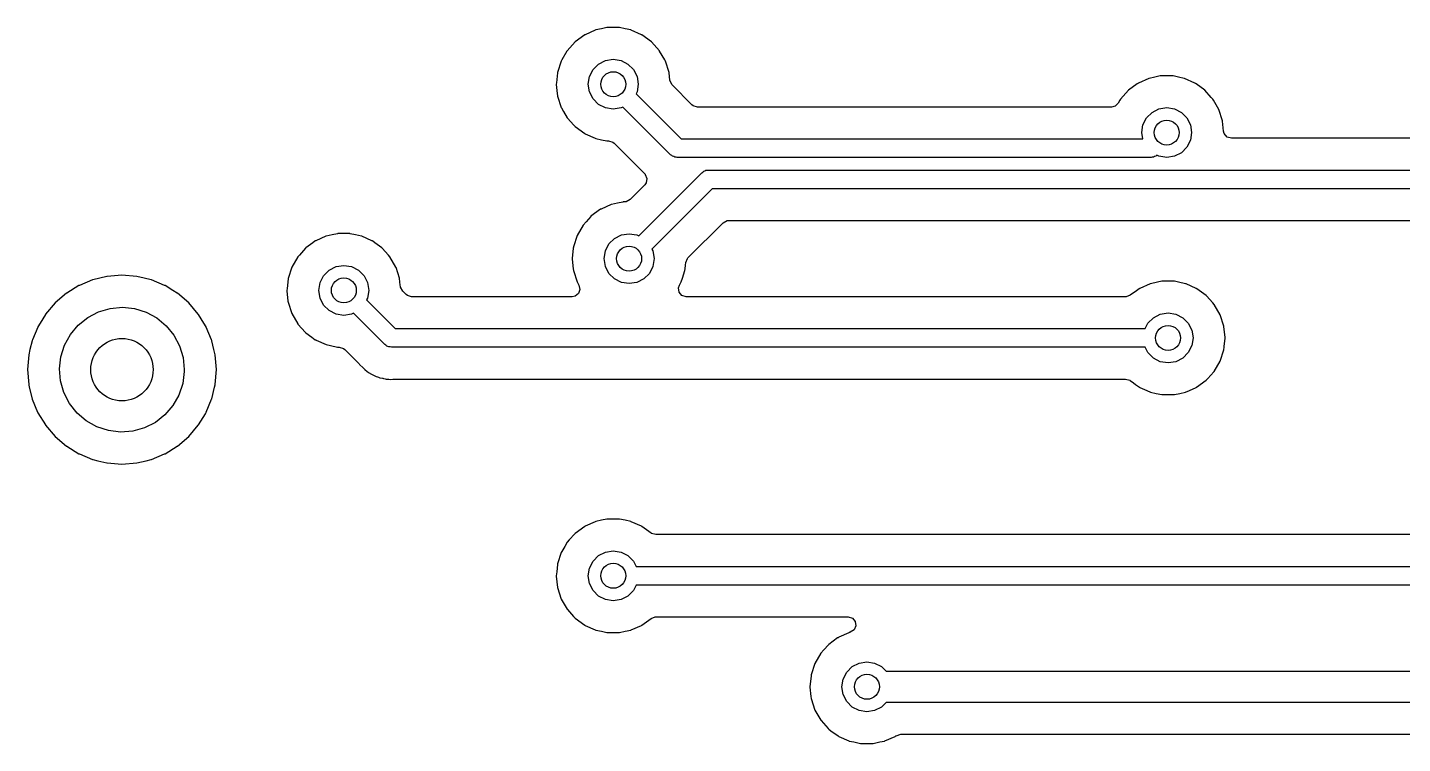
# Model space of a CAD drawing. Extents: x 51 to 243, y -135 to -54.
# Drawn here: x 88.15 to 110.18, y -104.29 to -92.82 of the extents above; entities that cross this region are included whole.
import ezdxf

# ---------------------------------------------------------------- set-up
doc = ezdxf.new("R2010")
doc.units = 0
doc.layers.add('BLACK', color=7, linetype='CONTINUOUS')

msp = doc.modelspace()

# ---------------------------------------------------------------- linework, layer by layer
at = {"layer": 'BLACK', "linetype": 'CONTINUOUS'}
for p, q in [((97.0792, -92.9349), (96.9247, -93.0471)), ((97.0853, -92.9322), (97.0792, -92.9349)), ((97.2477, -92.8599), (97.0853, -92.9322)), ((97.0853, -92.9322), (97.0853, -92.9322)), ((97.2537, -92.8572), (97.2477, -92.8599)), ((97.2477, -92.8599), (97.2477, -92.8599)), ((97.3471, -92.8374), (97.2537, -92.8572)), ((97.4341, -92.8189), (97.3471, -92.8374)), ((97.4405, -92.8175), (97.4341, -92.8189)), ((97.4341, -92.8189), (97.4341, -92.8189)), ((97.6315, -92.8175), (97.4405, -92.8175)), ((97.6379, -92.8189), (97.6315, -92.8175)), ((97.7249, -92.8374), (97.6379, -92.8189)), ((97.6379, -92.8189), (97.6379, -92.8189)), ((97.8183, -92.8572), (97.7249, -92.8374)), ((97.8243, -92.8599), (97.8183, -92.8572)), ((97.9867, -92.9322), (97.8243, -92.8599)), ((97.8243, -92.8599), (97.8243, -92.8599)), ((97.9928, -92.9349), (97.9867, -92.9322)), ((97.9867, -92.9322), (97.9867, -92.9322)), ((98.1473, -93.0471), (97.9928, -92.9349)), ((96.7937, -93.1948), (96.712, -93.3361)), ((96.797, -93.1891), (96.7937, -93.1948)), ((96.9247, -93.0471), (96.797, -93.1891)), ((98.275, -93.1891), (98.1473, -93.0471)), ((98.2783, -93.1948), (98.275, -93.1891)), ((98.36, -93.3361), (98.2783, -93.1948)), ((96.7015, -93.3544), (96.6425, -93.5361)), ((96.712, -93.3361), (96.7015, -93.3544)), ((97.2124, -93.4909), (97.3009, -93.4024)), ((97.3009, -93.4024), (97.4124, -93.3456)), ((97.4124, -93.3456), (97.536, -93.326)), ((97.536, -93.326), (97.6596, -93.3456)), ((97.6596, -93.3456), (97.7711, -93.4024)), ((97.7711, -93.4024), (97.8596, -93.4909)), ((98.3705, -93.3544), (98.36, -93.3361)), ((98.4295, -93.5361), (98.3705, -93.3544)), ((96.6418, -93.5426), (96.6246, -93.7062)), ((96.6425, -93.5361), (96.6418, -93.5426)), ((96.6418, -93.5426), (96.6418, -93.5426)), ((97.136, -93.726), (97.1556, -93.6024)), ((97.1556, -93.6024), (97.2124, -93.4909)), ((97.8596, -93.4909), (97.9164, -93.6024)), ((97.9164, -93.6024), (97.936, -93.726)), ((98.4302, -93.5426), (98.4295, -93.5361)), ((98.4428, -93.6618), (98.4302, -93.5426)), ((98.4302, -93.5426), (98.4302, -93.5426)), ((106.116, -93.6344), (105.953, -93.7067)), ((106.122, -93.6317), (106.116, -93.6344)), ((106.116, -93.6344), (106.116, -93.6344)), ((106.215, -93.6119), (106.122, -93.6317)), ((106.302, -93.5934), (106.215, -93.6119)), ((106.309, -93.592), (106.302, -93.5934)), ((106.302, -93.5934), (106.302, -93.5934)), ((106.5, -93.592), (106.309, -93.592)), ((106.506, -93.5934), (106.5, -93.592)), ((106.593, -93.6119), (106.506, -93.5934)), ((106.506, -93.5934), (106.506, -93.5934)), ((106.686, -93.6317), (106.593, -93.6119)), ((106.692, -93.6344), (106.686, -93.6317)), ((106.855, -93.7067), (106.692, -93.6344)), ((106.692, -93.6344), (106.692, -93.6344)), ((96.6246, -93.7062), (96.6225, -93.726)), ((96.6225, -93.726), (96.6232, -93.7326)), ((96.6232, -93.7326), (96.6331, -93.8265)), ((96.6331, -93.8265), (96.6425, -93.9159)), ((97.1556, -93.8496), (97.136, -93.726)), ((97.2124, -93.9611), (97.1556, -93.8496)), ((97.9164, -93.8496), (97.9013, -93.8792)), ((97.936, -93.726), (97.9164, -93.8496)), ((98.4449, -93.6754), (98.4428, -93.6618)), ((98.479, -93.7377), (98.4449, -93.6754)), ((98.7963, -94.0551), (98.479, -93.7377)), ((105.793, -93.8216), (105.665, -93.9636)), ((105.933, -93.7194), (105.793, -93.8216)), ((105.942, -93.7133), (105.933, -93.7194)), ((105.947, -93.7094), (105.942, -93.7133)), ((105.942, -93.7133), (105.942, -93.7133)), ((105.953, -93.7067), (105.947, -93.7094)), ((105.953, -93.7067), (105.953, -93.7067)), ((106.861, -93.7094), (106.855, -93.7067)), ((106.855, -93.7067), (106.855, -93.7067)), ((106.866, -93.7133), (106.861, -93.7094)), ((106.875, -93.7194), (106.866, -93.7133)), ((106.866, -93.7133), (106.866, -93.7133)), ((107.015, -93.8216), (106.875, -93.7194)), ((107.119, -93.9372), (107.015, -93.8216)), ((96.6425, -93.9159), (96.7015, -94.0976)), ((97.3009, -94.0496), (97.2124, -93.9611)), ((97.4124, -94.1064), (97.3009, -94.0496)), ((97.9013, -93.8792), (98.6226, -94.6005)), ((98.8173, -94.072), (98.7963, -94.0551)), ((98.8854, -94.092), (98.8173, -94.072)), ((105.576, -94.078), (105.518, -94.092)), ((105.627, -94.029), (105.576, -94.078)), ((105.654, -93.983), (105.627, -94.029)), ((105.665, -93.9636), (105.654, -93.983)), ((107.143, -93.9636), (107.119, -93.9372)), ((107.154, -93.983), (107.143, -93.9636)), ((107.217, -94.0913), (107.154, -93.983)), ((96.7015, -94.0976), (96.7048, -94.1033)), ((96.7048, -94.1033), (96.7048, -94.1033)), ((96.7048, -94.1033), (96.7387, -94.162)), ((96.7387, -94.162), (96.797, -94.2629)), ((96.797, -94.2629), (96.8014, -94.2679)), ((96.8014, -94.2679), (96.8014, -94.2679)), ((96.8014, -94.2679), (96.9022, -94.3798)), ((97.536, -94.126), (97.4124, -94.1064)), ((97.6596, -94.1064), (97.536, -94.126)), ((97.6892, -94.0913), (97.6596, -94.1064)), ((98.4544, -94.8566), (97.6892, -94.0913)), ((105.518, -94.092), (98.8854, -94.092)), ((106.024, -94.3769), (106.08, -94.2654)), ((106.08, -94.2654), (106.169, -94.1769)), ((106.169, -94.1769), (106.28, -94.1201)), ((106.28, -94.1201), (106.404, -94.1005)), ((106.404, -94.1005), (106.528, -94.1201)), ((106.528, -94.1201), (106.639, -94.1769)), ((106.639, -94.1769), (106.728, -94.2654)), ((106.728, -94.2654), (106.784, -94.3769)), ((107.239, -94.1289), (107.217, -94.0913)), ((107.298, -94.3106), (107.239, -94.1289)), ((96.9022, -94.3798), (96.9247, -94.4049)), ((96.9247, -94.4049), (97.0792, -94.5171)), ((97.0792, -94.5171), (97.0853, -94.5198)), ((97.0853, -94.5198), (97.0853, -94.5198)), ((97.0853, -94.5198), (97.2477, -94.5921)), ((106.004, -94.5005), (106.024, -94.3769)), ((106.02, -94.6005), (106.004, -94.5005)), ((106.784, -94.3769), (106.804, -94.5005)), ((106.804, -94.5005), (106.784, -94.6241)), ((107.298, -94.3171), (107.298, -94.3106)), ((107.315, -94.4787), (107.298, -94.3171)), ((107.298, -94.3171), (107.298, -94.3171)), ((107.326, -94.5178), (107.315, -94.4787)), ((107.372, -94.5715), (107.326, -94.5178)), ((97.2477, -94.5921), (97.2537, -94.5948)), ((97.2537, -94.5948), (97.3471, -94.6146)), ((97.3471, -94.6146), (97.4341, -94.6331)), ((97.4341, -94.6331), (97.4341, -94.6331)), ((97.4341, -94.6331), (97.4405, -94.6345)), ((97.4405, -94.6345), (97.461, -94.6345)), ((97.461, -94.6345), (97.5292, -94.6545)), ((97.5292, -94.6545), (97.5501, -94.6714)), ((97.5501, -94.6714), (98.0368, -95.1581)), ((98.6226, -94.6005), (106.02, -94.6005)), ((106.728, -94.7356), (106.639, -94.8241)), ((106.784, -94.6241), (106.728, -94.7356)), ((107.441, -94.5915), (107.372, -94.5715)), ((172.802, -94.5915), (107.441, -94.5915)), ((98.4715, -94.8664), (98.4544, -94.8566)), ((98.4855, -94.8804), (98.4715, -94.8664)), ((98.5046, -94.8855), (98.4855, -94.8804)), ((98.5217, -94.8954), (98.5046, -94.8855)), ((98.5414, -94.8954), (98.5217, -94.8954)), ((98.5605, -94.9005), (98.5414, -94.8954)), ((106.154, -94.9005), (98.5605, -94.9005)), ((106.173, -94.8954), (106.154, -94.9005)), ((106.193, -94.8954), (106.173, -94.8954)), ((106.21, -94.8855), (106.193, -94.8954)), ((106.229, -94.8804), (106.21, -94.8855)), ((106.243, -94.8664), (106.229, -94.8804)), ((106.247, -94.864), (106.243, -94.8664)), ((106.28, -94.8809), (106.247, -94.864)), ((106.404, -94.9005), (106.28, -94.8809)), ((106.528, -94.8809), (106.404, -94.9005)), ((106.639, -94.8241), (106.528, -94.8809)), ((97.9432, -96.1547), (98.9539, -95.1439)), ((98.0368, -95.1581), (98.0448, -95.1669)), ((98.0448, -95.1669), (98.0486, -95.1729)), ((98.0486, -95.1729), (98.0754, -95.2352)), ((98.9539, -95.1439), (98.971, -95.1341)), ((98.971, -95.1341), (98.985, -95.1201)), ((98.985, -95.1201), (99.0041, -95.115)), ((99.0041, -95.115), (99.0212, -95.1051)), ((99.0212, -95.1051), (99.0409, -95.1051)), ((99.0409, -95.1051), (99.06, -95.1)), ((99.06, -95.1), (173.115, -95.1)), ((98.0394, -95.3394), (97.9152, -95.4636)), ((98.0637, -95.3052), (98.0394, -95.3394)), ((98.0754, -95.2352), (98.0637, -95.3052)), ((99.1221, -95.4), (98.1553, -96.3668)), ((173.115, -95.4), (99.1221, -95.4)), ((97.6881, -95.6129), (97.6011, -95.6314)), ((97.6945, -95.6115), (97.6881, -95.6129)), ((97.6881, -95.6129), (97.6881, -95.6129)), ((97.715, -95.6115), (97.6945, -95.6115)), ((97.7418, -95.6086), (97.715, -95.6115)), ((97.8041, -95.5746), (97.7418, -95.6086)), ((97.9152, -95.4636), (97.8041, -95.5746)), ((97.1743, -95.846), (97.1001, -95.9285)), ((97.1787, -95.8411), (97.1743, -95.846)), ((97.1743, -95.846), (97.1743, -95.846)), ((97.3332, -95.7289), (97.1787, -95.8411)), ((97.3393, -95.7262), (97.3332, -95.7289)), ((97.5017, -95.6539), (97.3393, -95.7262)), ((97.3393, -95.7262), (97.3393, -95.7262)), ((97.5077, -95.6512), (97.5017, -95.6539)), ((97.5017, -95.6539), (97.5017, -95.6539)), ((97.6011, -95.6314), (97.5077, -95.6512)), ((97.051, -95.9831), (96.9555, -96.1484)), ((97.1001, -95.9285), (97.051, -95.9831)), ((98.733, -96.5083), (99.2959, -95.9454)), ((99.2959, -95.9454), (99.3582, -95.9114)), ((99.3582, -95.9114), (99.3849, -95.9085)), ((99.3849, -95.9085), (171.707, -95.9085)), ((92.7212, -96.266), (92.6067, -96.3491)), ((92.7559, -96.2408), (92.7212, -96.266)), ((92.7612, -96.2369), (92.7559, -96.2408)), ((92.7559, -96.2408), (92.7559, -96.2408)), ((92.7673, -96.2342), (92.7612, -96.2369)), ((92.9297, -96.1619), (92.7673, -96.2342)), ((92.7673, -96.2342), (92.7673, -96.2342)), ((92.9357, -96.1592), (92.9297, -96.1619)), ((92.9297, -96.1619), (92.9297, -96.1619)), ((93.0291, -96.1394), (92.9357, -96.1592)), ((93.1161, -96.1209), (93.0291, -96.1394)), ((93.1225, -96.1195), (93.1161, -96.1209)), ((93.1161, -96.1209), (93.1161, -96.1209)), ((93.3135, -96.1195), (93.1225, -96.1195)), ((93.3199, -96.1209), (93.3135, -96.1195)), ((93.4069, -96.1394), (93.3199, -96.1209)), ((93.3199, -96.1209), (93.3199, -96.1209)), ((93.5003, -96.1592), (93.4069, -96.1394)), ((93.5063, -96.1619), (93.5003, -96.1592)), ((93.6687, -96.2342), (93.5063, -96.1619)), ((93.5063, -96.1619), (93.5063, -96.1619)), ((93.6748, -96.2369), (93.6687, -96.2342)), ((93.6687, -96.2342), (93.6687, -96.2342)), ((93.6801, -96.2408), (93.6748, -96.2369)), ((93.7148, -96.266), (93.6801, -96.2408)), ((93.6801, -96.2408), (93.6801, -96.2408)), ((93.8293, -96.3491), (93.7148, -96.266)), ((96.9555, -96.1484), (96.8965, -96.3301)), ((97.4096, -96.3964), (97.4664, -96.2849)), ((97.4664, -96.2849), (97.5549, -96.1964)), ((97.5549, -96.1964), (97.6664, -96.1396)), ((97.6664, -96.1396), (97.79, -96.12)), ((97.79, -96.12), (97.9136, -96.1396)), ((97.9136, -96.1396), (97.9432, -96.1547)), ((92.479, -96.4911), (92.3835, -96.6564)), ((92.5049, -96.4622), (92.479, -96.4911)), ((92.6023, -96.354), (92.5049, -96.4622)), ((92.6067, -96.3491), (92.6023, -96.354)), ((92.6023, -96.354), (92.6023, -96.354)), ((93.8337, -96.354), (93.8293, -96.3491)), ((93.9311, -96.4622), (93.8337, -96.354)), ((93.8337, -96.354), (93.8337, -96.354)), ((93.957, -96.4911), (93.9311, -96.4622)), ((94.0525, -96.6564), (93.957, -96.4911)), ((96.8939, -96.354), (96.8765, -96.52)), ((96.8958, -96.3366), (96.8939, -96.354)), ((96.8965, -96.3301), (96.8958, -96.3366)), ((96.8958, -96.3366), (96.8958, -96.3366)), ((97.39, -96.52), (97.4096, -96.3964)), ((98.1553, -96.3668), (98.1704, -96.3964)), ((98.1704, -96.3964), (98.19, -96.52)), ((98.7238, -96.5186), (98.733, -96.5083)), ((92.3835, -96.6564), (92.3245, -96.8381)), ((92.8944, -96.7929), (92.9829, -96.7044)), ((92.9829, -96.7044), (93.0944, -96.6476)), ((93.0944, -96.6476), (93.218, -96.628)), ((93.218, -96.628), (93.3416, -96.6476)), ((93.3416, -96.6476), (93.4531, -96.7044)), ((93.4531, -96.7044), (93.5416, -96.7929)), ((94.0546, -96.6627), (94.0525, -96.6564)), ((94.1089, -96.83), (94.0546, -96.6627)), ((96.8765, -96.52), (96.8772, -96.5266)), ((96.8772, -96.5266), (96.8939, -96.6855)), ((96.8939, -96.6855), (96.8965, -96.7099)), ((96.8965, -96.7099), (96.9555, -96.8916)), ((97.4096, -96.6436), (97.39, -96.52)), ((97.4664, -96.7551), (97.4096, -96.6436)), ((98.1704, -96.6436), (98.1136, -96.7551)), ((98.19, -96.52), (98.1704, -96.6436)), ((98.6445, -96.83), (98.6835, -96.7099)), ((98.6835, -96.7099), (98.6861, -96.6855)), ((98.6861, -96.6855), (98.6926, -96.6235)), ((98.6926, -96.6235), (98.6968, -96.5842)), ((98.6968, -96.5842), (98.7238, -96.5186)), ((88.975, -96.9498), (88.9708, -96.9523)), ((88.9796, -96.9479), (88.975, -96.9498)), ((89.1898, -96.8608), (88.9796, -96.9479)), ((88.9796, -96.9479), (88.9796, -96.9479)), ((89.1944, -96.8589), (89.1898, -96.8608)), ((89.1898, -96.8608), (89.1898, -96.8608)), ((89.3073, -96.8318), (89.1944, -96.8589)), ((89.4205, -96.8046), (89.3073, -96.8318)), ((89.4253, -96.8035), (89.4205, -96.8046)), ((89.4205, -96.8046), (89.4205, -96.8046)), ((89.662, -96.7848), (89.4253, -96.8035)), ((89.8987, -96.8035), (89.662, -96.7848)), ((89.9035, -96.8046), (89.8987, -96.8035)), ((90.0167, -96.8318), (89.9035, -96.8046)), ((89.9035, -96.8046), (89.9035, -96.8046)), ((90.1296, -96.8589), (90.0167, -96.8318)), ((90.1342, -96.8608), (90.1296, -96.8589)), ((90.3444, -96.9479), (90.1342, -96.8608)), ((90.1342, -96.8608), (90.1342, -96.8608)), ((90.349, -96.9498), (90.3444, -96.9479)), ((90.3444, -96.9479), (90.3444, -96.9479)), ((90.3532, -96.9523), (90.349, -96.9498)), ((92.3238, -96.8446), (92.3078, -96.9962)), ((92.3245, -96.8381), (92.3238, -96.8446)), ((92.3238, -96.8446), (92.3238, -96.8446)), ((92.818, -97.028), (92.8376, -96.9044)), ((92.8376, -96.9044), (92.8944, -96.7929)), ((93.5416, -96.7929), (93.5984, -96.9044)), ((93.5984, -96.9044), (93.618, -97.028)), ((94.1115, -96.8381), (94.1089, -96.83)), ((94.1228, -96.9449), (94.1115, -96.8381)), ((94.1248, -96.9638), (94.1228, -96.9449)), ((96.9555, -96.8916), (96.9849, -96.9425)), ((96.9849, -96.9425), (97.0016, -97.0115)), ((97.5549, -96.8436), (97.4664, -96.7551)), ((97.6664, -96.9004), (97.5549, -96.8436)), ((97.79, -96.92), (97.6664, -96.9004)), ((97.9136, -96.9004), (97.79, -96.92)), ((98.0251, -96.8436), (97.9136, -96.9004)), ((98.1136, -96.7551), (98.0251, -96.8436)), ((98.5795, -96.9876), (98.5951, -96.9425)), ((98.5951, -96.9425), (98.6245, -96.8916)), ((98.6245, -96.8916), (98.6445, -96.83)), ((106.138, -96.9239), (105.975, -96.9962)), ((106.144, -96.9212), (106.138, -96.9239)), ((106.138, -96.9239), (106.138, -96.9239)), ((106.256, -96.8973), (106.144, -96.9212)), ((106.324, -96.8829), (106.256, -96.8973)), ((106.331, -96.8815), (106.324, -96.8829)), ((106.324, -96.8829), (106.324, -96.8829)), ((106.521, -96.8815), (106.331, -96.8815)), ((106.528, -96.8829), (106.521, -96.8815)), ((106.596, -96.8973), (106.528, -96.8829)), ((106.528, -96.8829), (106.528, -96.8829)), ((106.708, -96.9212), (106.596, -96.8973)), ((106.714, -96.9239), (106.708, -96.9212)), ((106.877, -96.9962), (106.714, -96.9239)), ((106.714, -96.9239), (106.714, -96.9239)), ((88.7726, -97.0738), (88.592, -97.228)), ((88.7768, -97.0712), (88.7726, -97.0738)), ((88.9708, -96.9523), (88.7768, -97.0712)), ((88.7768, -97.0712), (88.7768, -97.0712)), ((90.4766, -97.028), (90.3532, -96.9523)), ((90.5472, -97.0712), (90.4766, -97.028)), ((90.5514, -97.0738), (90.5472, -97.0712)), ((90.5472, -97.0712), (90.5472, -97.0712)), ((90.732, -97.228), (90.5514, -97.0738)), ((92.3078, -96.9962), (92.3045, -97.028)), ((92.3045, -97.028), (92.3052, -97.0346)), ((92.3052, -97.0346), (92.3229, -97.2027)), ((92.8376, -97.1516), (92.818, -97.028)), ((92.8944, -97.2631), (92.8376, -97.1516)), ((93.5984, -97.1516), (93.5833, -97.1812)), ((93.618, -97.028), (93.5984, -97.1516)), ((94.1269, -96.9774), (94.1248, -96.9638)), ((94.161, -97.0397), (94.1269, -96.9774)), ((94.2159, -97.0946), (94.161, -97.0397)), ((94.2368, -97.1115), (94.2159, -97.0946)), ((94.3049, -97.1315), (94.2368, -97.1115)), ((96.8758, -97.1315), (94.3049, -97.1315)), ((96.9226, -97.1225), (96.8758, -97.1315)), ((96.9784, -97.0786), (96.9226, -97.1225)), ((97.0016, -97.0115), (96.9784, -97.0786)), ((98.5896, -97.0578), (98.5795, -96.9876)), ((98.6361, -97.1115), (98.5896, -97.0578)), ((98.7042, -97.1315), (98.6361, -97.1115)), ((105.746, -97.1315), (98.7042, -97.1315)), ((105.753, -97.1313), (105.746, -97.1315)), ((105.82, -97.1074), (105.753, -97.1313)), ((105.92, -97.0346), (105.82, -97.1073)), ((105.82, -97.1073), (105.82, -97.1074)), ((105.964, -97.0028), (105.92, -97.0346)), ((105.969, -96.9989), (105.964, -97.0028)), ((105.964, -97.0028), (105.964, -97.0028)), ((105.975, -96.9962), (105.969, -96.9989)), ((105.975, -96.9962), (105.975, -96.9962)), ((106.883, -96.9989), (106.877, -96.9962)), ((106.877, -96.9962), (106.877, -96.9962)), ((106.888, -97.0028), (106.883, -96.9989)), ((106.923, -97.028), (106.888, -97.0028)), ((106.888, -97.0028), (106.888, -97.0028)), ((107.037, -97.1111), (106.923, -97.028)), ((107.042, -97.116), (107.037, -97.1111)), ((107.143, -97.228), (107.042, -97.116)), ((107.042, -97.116), (107.042, -97.116)), ((88.592, -97.228), (88.4378, -97.4086)), ((89.1144, -97.4612), (89.2874, -97.3708)), ((89.2874, -97.3708), (89.4746, -97.3157)), ((89.4746, -97.3157), (89.669, -97.298)), ((89.669, -97.298), (89.8631, -97.3184)), ((89.8631, -97.3184), (90.0495, -97.3761)), ((90.0495, -97.3761), (90.2212, -97.469)), ((90.8862, -97.4086), (90.732, -97.228)), ((92.3229, -97.2027), (92.3245, -97.2179)), ((92.3245, -97.2179), (92.3835, -97.3996)), ((92.9829, -97.3516), (92.8944, -97.2631)), ((93.0944, -97.4084), (92.9829, -97.3516)), ((93.5833, -97.1812), (94.0421, -97.64)), ((106.302, -97.4096), (106.426, -97.39)), ((106.426, -97.39), (106.55, -97.4096)), ((107.165, -97.2531), (107.143, -97.228)), ((107.261, -97.4184), (107.165, -97.2531)), ((88.3138, -97.611), (88.3119, -97.6156)), ((88.3496, -97.5526), (88.3138, -97.611)), ((88.4352, -97.4128), (88.3496, -97.5526)), ((88.4378, -97.4086), (88.4352, -97.4128)), ((88.4352, -97.4128), (88.4352, -97.4128)), ((88.8369, -97.733), (88.9623, -97.5835)), ((88.9623, -97.5835), (89.1144, -97.4612)), ((90.2212, -97.469), (90.3716, -97.5934)), ((90.3716, -97.5934), (90.4949, -97.7446)), ((90.8888, -97.4128), (90.8862, -97.4086)), ((90.9744, -97.5526), (90.8888, -97.4128)), ((90.8888, -97.4128), (90.8888, -97.4128)), ((91.0102, -97.611), (90.9744, -97.5526)), ((91.0121, -97.6156), (91.0102, -97.611)), ((92.3835, -97.3996), (92.479, -97.5649)), ((92.479, -97.5649), (92.4834, -97.5699)), ((92.4834, -97.5699), (92.4834, -97.5699)), ((92.4834, -97.5699), (92.6023, -97.702)), ((93.218, -97.428), (93.0944, -97.4084)), ((93.3416, -97.4084), (93.218, -97.428)), ((93.3712, -97.3933), (93.3416, -97.4084)), ((93.8739, -97.8961), (93.3712, -97.3933)), ((106.059, -97.64), (106.102, -97.5549)), ((106.102, -97.5549), (106.191, -97.4664)), ((106.191, -97.4664), (106.302, -97.4096)), ((106.55, -97.4096), (106.661, -97.4664)), ((106.661, -97.4664), (106.75, -97.5549)), ((106.75, -97.5549), (106.806, -97.6664)), ((107.32, -97.6001), (107.261, -97.4184)), ((107.32, -97.6066), (107.32, -97.6001)), ((107.339, -97.7834), (107.32, -97.6066)), ((107.32, -97.6066), (107.32, -97.6066)), ((88.2229, -97.8304), (88.2217, -97.8352)), ((88.2265, -97.8218), (88.2229, -97.8304)), ((88.3119, -97.6156), (88.2265, -97.8218)), ((88.3119, -97.6156), (88.3119, -97.6156)), ((88.7429, -97.9041), (88.8369, -97.733)), ((90.4949, -97.7446), (90.5865, -97.9169)), ((91.0975, -97.8218), (91.0121, -97.6156)), ((91.0121, -97.6156), (91.0121, -97.6156)), ((91.1011, -97.8304), (91.0975, -97.8218)), ((91.1023, -97.8352), (91.1011, -97.8304)), ((92.6023, -97.702), (92.6067, -97.7069)), ((92.6067, -97.7069), (92.7058, -97.7789)), ((92.7058, -97.7789), (92.7302, -97.7966)), ((92.7302, -97.7966), (92.7612, -97.8191)), ((92.7612, -97.8191), (92.7673, -97.8218)), ((92.7673, -97.8218), (92.7673, -97.8218)), ((92.7673, -97.8218), (92.7763, -97.8258)), ((92.7763, -97.8258), (92.9357, -97.8968)), ((94.0421, -97.64), (106.059, -97.64)), ((106.806, -97.6664), (106.826, -97.79)), ((106.826, -97.79), (106.806, -97.9136)), ((107.326, -97.9225), (107.339, -97.7966)), ((107.34, -97.79), (107.339, -97.7834)), ((107.339, -97.7966), (107.34, -97.79)), ((88.1886, -97.9734), (88.1675, -98.0613)), ((88.2217, -97.8352), (88.1886, -97.9734)), ((88.6839, -98.0901), (88.7429, -97.9041)), ((90.5865, -97.9169), (90.643, -98.1038)), ((91.1354, -97.9734), (91.1023, -97.8352)), ((91.1565, -98.0613), (91.1354, -97.9734)), ((92.9357, -97.8968), (93.005, -97.9115)), ((93.005, -97.9115), (93.1161, -97.9351)), ((93.1161, -97.9351), (93.1161, -97.9351)), ((93.1161, -97.9351), (93.1225, -97.9365)), ((93.1225, -97.9365), (93.1431, -97.9365)), ((93.1431, -97.9365), (93.2112, -97.9565)), ((93.2112, -97.9565), (93.2321, -97.9734)), ((93.2321, -97.9734), (93.4563, -98.1976)), ((93.891, -97.9059), (93.8739, -97.8961)), ((93.905, -97.9199), (93.891, -97.9059)), ((93.9241, -97.925), (93.905, -97.9199)), ((93.9412, -97.9349), (93.9241, -97.925)), ((93.9609, -97.9349), (93.9412, -97.9349)), ((93.98, -97.94), (93.9609, -97.9349)), ((106.059, -97.94), (93.98, -97.94)), ((106.102, -98.0251), (106.059, -97.94)), ((106.191, -98.1136), (106.102, -98.0251)), ((106.75, -98.0251), (106.661, -98.1136)), ((106.806, -97.9136), (106.75, -98.0251)), ((107.261, -98.1616), (107.32, -97.9799)), ((107.32, -97.9799), (107.324, -97.9365)), ((107.324, -97.9365), (107.326, -97.9225)), ((88.1675, -98.0613), (88.1488, -98.298)), ((88.6621, -98.284), (88.6839, -98.0901)), ((90.643, -98.1038), (90.662, -98.298)), ((91.1752, -98.298), (91.1565, -98.0613)), ((93.4563, -98.1976), (93.4643, -98.2064)), ((93.4643, -98.2064), (93.4686, -98.2131)), ((93.4686, -98.2131), (93.4744, -98.2185)), ((93.4744, -98.2185), (93.4744, -98.2185)), ((93.4744, -98.2185), (93.5203, -98.2616)), ((93.5203, -98.2616), (93.5231, -98.2644)), ((93.5231, -98.2644), (93.5437, -98.2849)), ((106.302, -98.1704), (106.191, -98.1136)), ((106.426, -98.19), (106.302, -98.1704)), ((106.55, -98.1704), (106.426, -98.19)), ((106.661, -98.1136), (106.55, -98.1704)), ((107.165, -98.3269), (107.261, -98.1616)), ((88.1488, -98.298), (88.1675, -98.5347)), ((88.6784, -98.4785), (88.6621, -98.284)), ((88.7322, -98.6661), (88.6784, -98.4785)), ((90.6616, -98.3259), (90.6371, -98.5195)), ((90.662, -98.298), (90.6616, -98.3259)), ((91.1565, -98.5347), (91.1752, -98.298)), ((93.5437, -98.2849), (93.5472, -98.2876)), ((93.5472, -98.2876), (93.5562, -98.2954)), ((93.5562, -98.2954), (93.5899, -98.327)), ((93.5899, -98.327), (93.5968, -98.3308)), ((93.5968, -98.3308), (93.5968, -98.3308)), ((93.5968, -98.3308), (93.6087, -98.3373)), ((93.6087, -98.3373), (93.6252, -98.3482)), ((93.6252, -98.3482), (93.6353, -98.356)), ((93.6353, -98.356), (93.6421, -98.3613)), ((93.6421, -98.3613), (93.6494, -98.3645)), ((93.6494, -98.3645), (93.6494, -98.3645)), ((93.6494, -98.3645), (93.6845, -98.3797)), ((93.6845, -98.3797), (93.6952, -98.3849)), ((93.6952, -98.3849), (93.7357, -98.4071)), ((93.7357, -98.4071), (93.7564, -98.4125)), ((93.7564, -98.4125), (93.7751, -98.4189)), ((93.7751, -98.4189), (93.7948, -98.4274)), ((93.7948, -98.4274), (93.8386, -98.4343)), ((93.8386, -98.4343), (93.8404, -98.4346)), ((93.8404, -98.4346), (93.8521, -98.437)), ((93.8521, -98.437), (93.8801, -98.4442)), ((93.8801, -98.4442), (93.8968, -98.4485)), ((93.8968, -98.4485), (93.9183, -98.4485)), ((93.9183, -98.4485), (93.938, -98.4501)), ((93.938, -98.4501), (93.9592, -98.4534)), ((93.9592, -98.4534), (94.0051, -98.4491)), ((94.0051, -98.4491), (94.017, -98.4485)), ((94.017, -98.4485), (105.746, -98.4485)), ((105.746, -98.4485), (105.814, -98.4685)), ((105.814, -98.4685), (105.82, -98.4726)), ((105.82, -98.4726), (105.872, -98.5104)), ((106.883, -98.5811), (107.037, -98.4689)), ((107.037, -98.4689), (107.066, -98.437)), ((107.066, -98.437), (107.161, -98.3319)), ((107.161, -98.3319), (107.165, -98.3269)), ((107.161, -98.3319), (107.161, -98.3319)), ((88.1675, -98.5347), (88.1686, -98.5395)), ((88.1686, -98.5395), (88.1686, -98.5395)), ((88.1686, -98.5395), (88.1779, -98.578)), ((88.1779, -98.578), (88.2229, -98.7656)), ((88.8214, -98.8397), (88.7322, -98.6661)), ((90.5755, -98.7047), (90.4791, -98.8744)), ((90.6371, -98.5195), (90.5755, -98.7047)), ((91.1011, -98.7656), (91.1461, -98.578)), ((91.1461, -98.578), (91.1554, -98.5395)), ((91.1554, -98.5395), (91.1565, -98.5347)), ((91.1554, -98.5395), (91.1554, -98.5395)), ((105.872, -98.5104), (105.905, -98.5347)), ((105.905, -98.5347), (105.969, -98.5811)), ((105.969, -98.5811), (105.975, -98.5838)), ((105.975, -98.5838), (105.975, -98.5838)), ((105.975, -98.5838), (106.084, -98.6321)), ((106.084, -98.6321), (106.144, -98.6588)), ((106.144, -98.6588), (106.237, -98.6786)), ((106.237, -98.6786), (106.324, -98.6971)), ((106.324, -98.6971), (106.324, -98.6971)), ((106.324, -98.6971), (106.331, -98.6985)), ((106.331, -98.6985), (106.521, -98.6985)), ((106.521, -98.6985), (106.528, -98.6971)), ((106.528, -98.6971), (106.615, -98.6786)), ((106.528, -98.6971), (106.528, -98.6971)), ((106.615, -98.6786), (106.708, -98.6588)), ((106.708, -98.6588), (106.768, -98.6321)), ((106.768, -98.6321), (106.877, -98.5838)), ((106.877, -98.5838), (106.883, -98.5811)), ((106.877, -98.5838), (106.877, -98.5838)), ((88.2229, -98.7656), (88.2248, -98.7702)), ((88.2248, -98.7702), (88.2248, -98.7702)), ((88.2248, -98.7702), (88.3107, -98.9775)), ((88.9427, -98.9927), (88.8214, -98.8397)), ((90.4791, -98.8744), (90.3516, -99.0222)), ((91.0133, -98.9775), (91.0992, -98.7702)), ((91.0992, -98.7702), (91.1011, -98.7656)), ((91.0992, -98.7702), (91.0992, -98.7702)), ((88.3107, -98.9775), (88.3138, -98.985)), ((88.3138, -98.985), (88.3163, -98.9892)), ((88.3163, -98.9892), (88.4352, -99.1832)), ((89.0913, -99.1191), (88.9427, -98.9927)), ((89.2617, -99.2144), (89.0913, -99.1191)), ((90.1978, -99.1423), (90.0236, -99.2303)), ((90.3516, -99.0222), (90.1978, -99.1423)), ((90.8888, -99.1832), (90.9991, -99.0031)), ((90.9991, -99.0031), (91.0077, -98.9892)), ((91.0077, -98.9892), (91.0102, -98.985)), ((91.0102, -98.985), (91.0133, -98.9775)), ((88.4352, -99.1832), (88.4352, -99.1832)), ((88.4352, -99.1832), (88.4378, -99.1874)), ((88.4378, -99.1874), (88.592, -99.368)), ((88.592, -99.368), (88.7726, -99.5222)), ((89.4473, -99.2747), (89.2617, -99.2144)), ((89.6411, -99.2978), (89.4473, -99.2747)), ((89.8356, -99.2828), (89.6411, -99.2978)), ((90.0236, -99.2303), (89.8356, -99.2828)), ((90.5514, -99.5222), (90.732, -99.368)), ((90.732, -99.368), (90.8862, -99.1874)), ((90.8862, -99.1874), (90.8888, -99.1832)), ((90.8888, -99.1832), (90.8888, -99.1832)), ((88.7726, -99.5222), (88.7768, -99.5248)), ((88.7768, -99.5248), (88.7768, -99.5248)), ((88.7768, -99.5248), (88.9708, -99.6437)), ((90.3532, -99.6437), (90.5472, -99.5248)), ((90.5472, -99.5248), (90.5514, -99.5222)), ((90.5472, -99.5248), (90.5472, -99.5248)), ((88.9708, -99.6437), (88.975, -99.6462)), ((88.975, -99.6462), (88.9796, -99.6481)), ((88.9796, -99.6481), (88.9796, -99.6481)), ((88.9796, -99.6481), (89.1898, -99.7352)), ((89.1898, -99.7352), (89.1944, -99.7371)), ((89.1944, -99.7371), (89.2746, -99.7564)), ((89.2746, -99.7564), (89.4205, -99.7914)), ((89.4205, -99.7914), (89.4205, -99.7914)), ((89.4205, -99.7914), (89.4253, -99.7925)), ((89.4253, -99.7925), (89.662, -99.8112)), ((89.662, -99.8112), (89.8987, -99.7925)), ((89.8987, -99.7925), (89.9035, -99.7914)), ((89.9035, -99.7914), (90.0494, -99.7564)), ((89.9035, -99.7914), (89.9035, -99.7914)), ((90.0494, -99.7564), (90.1296, -99.7371)), ((90.1296, -99.7371), (90.1342, -99.7352)), ((90.1342, -99.7352), (90.3444, -99.6481)), ((90.3444, -99.6481), (90.349, -99.6462)), ((90.3444, -99.6481), (90.3444, -99.6481)), ((90.349, -99.6462), (90.3532, -99.6437)), ((97.4341, -100.693), (97.3471, -100.711)), ((97.4405, -100.691), (97.4341, -100.693)), ((97.4341, -100.693), (97.4341, -100.693)), ((97.6315, -100.691), (97.4405, -100.691)), ((97.6379, -100.693), (97.6315, -100.691)), ((97.7249, -100.711), (97.6379, -100.693)), ((97.6379, -100.693), (97.6379, -100.693)), ((97.0792, -100.809), (96.9247, -100.921)), ((97.0853, -100.806), (97.0792, -100.809)), ((97.2477, -100.734), (97.0853, -100.806)), ((97.0853, -100.806), (97.0853, -100.806)), ((97.2537, -100.731), (97.2477, -100.734)), ((97.2477, -100.734), (97.2477, -100.734)), ((97.3471, -100.711), (97.2537, -100.731)), ((97.8183, -100.731), (97.7249, -100.711)), ((97.8243, -100.734), (97.8183, -100.731)), ((97.9867, -100.806), (97.8243, -100.734)), ((97.8243, -100.734), (97.8243, -100.734)), ((97.9928, -100.809), (97.9867, -100.806)), ((97.9867, -100.806), (97.9867, -100.806)), ((98.1419, -100.917), (97.9928, -100.809)), ((96.7592, -101.129), (96.7104, -101.213)), ((96.797, -101.063), (96.7592, -101.129)), ((96.8313, -101.025), (96.797, -101.063)), ((96.9203, -100.926), (96.8313, -101.025)), ((96.9247, -100.921), (96.9203, -100.926)), ((96.9203, -100.926), (96.9203, -100.926)), ((98.1422, -100.917), (98.1419, -100.917)), ((98.1481, -100.921), (98.1422, -100.917)), ((98.2162, -100.941), (98.1481, -100.921)), ((194.646, -100.941), (98.2162, -100.941)), ((96.7015, -101.228), (96.6425, -101.41)), ((96.7104, -101.213), (96.7015, -101.228)), ((97.2124, -101.365), (97.3009, -101.276)), ((97.3009, -101.276), (97.4124, -101.22)), ((97.4124, -101.22), (97.536, -101.2)), ((97.536, -101.2), (97.6596, -101.22)), ((97.6596, -101.22), (97.7711, -101.276)), ((97.7711, -101.276), (97.8596, -101.365)), ((96.6293, -101.535), (96.6225, -101.6)), ((96.6418, -101.417), (96.6293, -101.535)), ((96.6425, -101.41), (96.6418, -101.417)), ((96.6418, -101.417), (96.6418, -101.417)), ((97.136, -101.6), (97.1556, -101.476)), ((97.1556, -101.476), (97.2124, -101.365)), ((97.8596, -101.365), (97.903, -101.45)), ((97.903, -101.45), (194.959, -101.45)), ((96.6225, -101.6), (96.6232, -101.607)), ((96.6232, -101.607), (96.6232, -101.607)), ((96.6232, -101.607), (96.6327, -101.697)), ((96.6327, -101.697), (96.6425, -101.79)), ((96.6425, -101.79), (96.7015, -101.972)), ((97.1556, -101.724), (97.136, -101.6)), ((97.2124, -101.835), (97.1556, -101.724)), ((97.903, -101.75), (97.8596, -101.835)), ((194.959, -101.75), (97.903, -101.75)), ((96.7015, -101.972), (96.797, -102.137)), ((97.3009, -101.924), (97.2124, -101.835)), ((97.4124, -101.98), (97.3009, -101.924)), ((97.536, -102), (97.4124, -101.98)), ((97.6596, -101.98), (97.536, -102)), ((97.7711, -101.924), (97.6596, -101.98)), ((97.8596, -101.835), (97.7711, -101.924)), ((96.797, -102.137), (96.8014, -102.142)), ((96.8014, -102.142), (96.8014, -102.142)), ((96.8014, -102.142), (96.9008, -102.252)), ((96.9008, -102.252), (96.9247, -102.279)), ((96.9247, -102.279), (97.0792, -102.391)), ((97.0792, -102.391), (97.0853, -102.394)), ((97.0853, -102.394), (97.0853, -102.394)), ((97.0853, -102.394), (97.2477, -102.466)), ((97.8243, -102.466), (97.9867, -102.394)), ((97.9867, -102.394), (97.9928, -102.391)), ((97.9867, -102.394), (97.9867, -102.394)), ((97.9928, -102.391), (98.1422, -102.283)), ((98.1422, -102.283), (98.209, -102.259)), ((98.209, -102.259), (98.2162, -102.258)), ((98.2162, -102.258), (101.298, -102.258)), ((101.298, -102.258), (101.367, -102.279)), ((101.367, -102.279), (101.413, -102.332)), ((101.423, -102.402), (101.394, -102.467)), ((101.413, -102.332), (101.423, -102.402)), ((97.2477, -102.466), (97.2537, -102.469)), ((97.2537, -102.469), (97.3471, -102.489)), ((97.3471, -102.489), (97.4341, -102.507)), ((97.4341, -102.507), (97.4341, -102.507)), ((97.4341, -102.507), (97.4405, -102.508)), ((97.4405, -102.508), (97.6315, -102.508)), ((97.6315, -102.508), (97.6379, -102.507)), ((97.6379, -102.507), (97.7249, -102.489)), ((97.6379, -102.507), (97.6379, -102.507)), ((97.7249, -102.489), (97.8183, -102.469)), ((97.8183, -102.469), (97.8243, -102.466)), ((101.131, -102.595), (100.989, -102.699)), ((101.138, -102.591), (101.131, -102.595)), ((101.143, -102.587), (101.138, -102.591)), ((101.138, -102.591), (101.138, -102.591)), ((101.149, -102.584), (101.143, -102.587)), ((101.312, -102.512), (101.149, -102.584)), ((101.149, -102.584), (101.149, -102.584)), ((101.318, -102.509), (101.312, -102.512)), ((101.312, -102.512), (101.312, -102.512)), ((101.325, -102.508), (101.318, -102.509)), ((101.334, -102.505), (101.325, -102.508)), ((101.394, -102.467), (101.334, -102.505)), ((100.861, -102.841), (100.765, -103.006)), ((100.912, -102.785), (100.861, -102.841)), ((100.984, -102.704), (100.912, -102.785)), ((100.989, -102.699), (100.984, -102.704)), ((100.984, -102.704), (100.984, -102.704)), ((100.765, -103.006), (100.706, -103.188)), ((101.276, -103.143), (101.365, -103.054)), ((101.365, -103.054), (101.476, -102.998)), ((101.476, -102.998), (101.6, -102.978)), ((101.6, -102.978), (101.724, -102.998)), ((101.724, -102.998), (101.835, -103.054)), ((101.835, -103.054), (101.909, -103.128)), ((100.705, -103.202), (100.686, -103.378)), ((100.706, -103.195), (100.705, -103.202)), ((100.706, -103.188), (100.706, -103.195)), ((100.706, -103.195), (100.706, -103.195)), ((101.2, -103.378), (101.22, -103.254)), ((101.22, -103.254), (101.276, -103.143)), ((101.909, -103.128), (131.263, -103.128)), ((100.686, -103.378), (100.687, -103.385)), ((100.687, -103.385), (100.703, -103.536)), ((100.703, -103.536), (100.706, -103.568)), ((101.22, -103.502), (101.2, -103.378)), ((101.276, -103.613), (101.22, -103.502)), ((100.706, -103.568), (100.765, -103.75)), ((100.765, -103.75), (100.861, -103.915)), ((101.365, -103.702), (101.276, -103.613)), ((101.476, -103.758), (101.365, -103.702)), ((101.6, -103.778), (101.476, -103.758)), ((101.724, -103.758), (101.6, -103.778)), ((101.835, -103.702), (101.724, -103.758)), ((101.909, -103.628), (101.835, -103.702)), ((131.263, -103.628), (101.909, -103.628)), ((100.861, -103.915), (100.865, -103.92)), ((100.865, -103.92), (100.865, -103.92)), ((100.865, -103.92), (100.979, -104.046)), ((100.979, -104.046), (100.989, -104.057)), ((100.989, -104.057), (101.023, -104.081)), ((101.023, -104.081), (101.138, -104.165)), ((101.138, -104.165), (101.143, -104.169)), ((101.143, -104.169), (101.149, -104.172)), ((101.149, -104.172), (101.149, -104.172)), ((101.149, -104.172), (101.311, -104.244)), ((101.889, -104.244), (102.051, -104.172)), ((102.051, -104.172), (102.057, -104.169)), ((102.051, -104.172), (102.051, -104.172)), ((102.057, -104.169), (102.062, -104.165)), ((102.062, -104.165), (102.069, -104.161)), ((102.062, -104.165), (102.062, -104.165)), ((102.069, -104.161), (102.143, -104.136)), ((102.143, -104.136), (130.787, -104.136)), ((101.311, -104.244), (101.318, -104.247)), ((101.318, -104.247), (101.392, -104.262)), ((101.392, -104.262), (101.498, -104.285)), ((101.498, -104.285), (101.498, -104.285)), ((101.498, -104.285), (101.505, -104.286)), ((101.505, -104.286), (101.695, -104.286)), ((101.695, -104.286), (101.702, -104.285)), ((101.702, -104.285), (101.808, -104.262)), ((101.702, -104.285), (101.702, -104.285)), ((101.808, -104.262), (101.882, -104.247)), ((101.882, -104.247), (101.889, -104.244))]:
    msp.add_line(p, q, dxfattribs=at)
at = {"layer": 'BLACK'}
for centre, radius in [((97.536, -93.726), 0.2), ((106.404, -94.5005), 0.2), ((97.79, -96.52), 0.2), ((93.218, -97.028), 0.2), ((106.426, -97.79), 0.2), ((89.662, -98.298), 0.5), ((97.536, -101.6), 0.2), ((101.6, -103.378), 0.2)]:
    msp.add_circle(centre, radius, dxfattribs=at)

doc.saveas('drawing.dxf')
